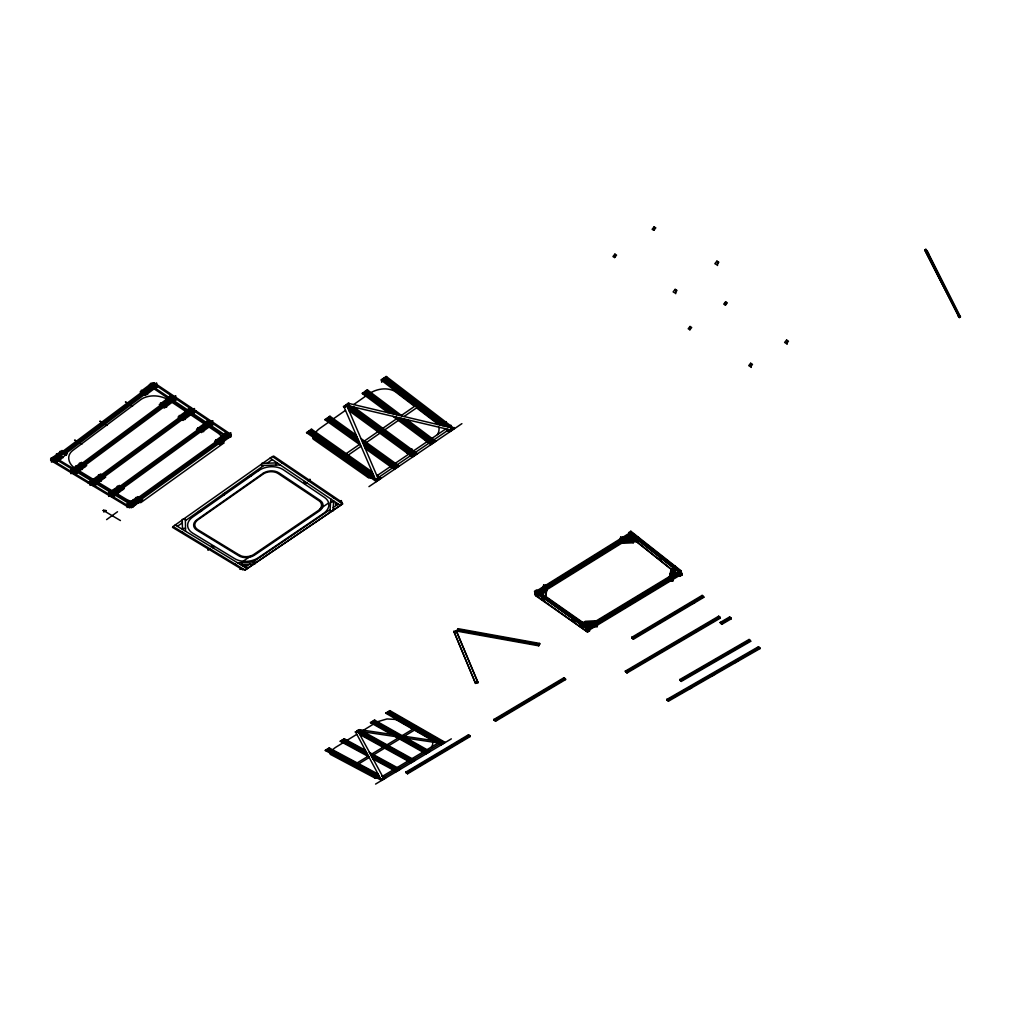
<?xml version="1.0" encoding="UTF-8"?>
<svg xmlns="http://www.w3.org/2000/svg" width="1011" height="1011" viewBox="0 0 1011 1011"><rect width="100%" height="100%" fill="white"/><g stroke="black" fill="none" stroke-linecap="round" stroke-linejoin="round"><path stroke-width="1.5" d="M235.31 564.163L236.182 564.694M241.717 564.441L241.755 562.533M751.249 367.423L751.325 363.897M223.772 443.058L223.772 442.957A19.386 13.358 -3 0 0 223.658 441.441M717.507 265.501L717.633 261.887M787.139 344.283L787.266 340.732M275.674 465.06L275.763 462.912M282.486 463.341L281.589 462.735M689.868 329.776L690.02 326.465L691.688 327.488L689.868 329.776L688.2 328.752L690.02 326.465M675.714 293.695L675.891 290.081M653.864 230.293L654.054 226.906L655.798 227.854L653.864 230.293L652.133 229.333L654.054 226.906M725.43 305.145L725.633 301.796L727.313 302.87L725.43 305.145L723.75 304.084L725.633 301.796M330.837 499.017L329.978 511.073L332.973 510.959L333.706 500.95M333.908 498.057L333.061 497.488M614.637 257.527L614.89 254.127L616.546 255.113L614.637 257.527L612.969 256.541L614.89 254.127M928.439 256.301L928.667 253.887M542.97 588.2L543.615 585.116L546.218 584.99L546.42 585.875L543.817 586.001L541.744 595.858M541.934 596.73L544.006 586.873L546.622 586.746L546.825 587.618L544.209 587.757L542.136 597.602M547.027 588.503L544.6 599.889L542.01 600.016L544.411 588.629L547.027 588.503L545.586 597.084L542.983 597.21L542.781 596.338L545.384 596.199L583.499 622.915M542.983 597.21L544.411 588.629M580.567 625.089L580.175 626.719L596.932 625.809L597.337 624.179L580.567 625.089L580.352 624.229L597.122 623.319L596.907 622.447L580.15 623.357L579.935 622.485L596.692 621.588L596.477 620.729L585.179 621.335L585.003 623.825M585.205 624.697L585.609 623.067L585.42 625.556M585.837 627.288L586.026 624.798L585.837 627.288L597.147 626.681L597.337 624.179M590.854 623.509L591.245 621.879L591.069 624.381M591.271 625.24L591.675 623.61L591.486 626.1M596.692 621.588L596.288 623.218L593.47 623.37M620.666 537.144L620.438 539.823L620.666 537.144L625.101 536.955M621.133 538.888L620.918 541.567L621.133 538.888L638.674 538.117L638.421 537.258L635.464 537.384M633.24 542.793L633.467 540.114L633.24 542.793L621.399 543.311L621.158 542.439L621.613 540.632L639.154 539.861L638.914 538.989L635.957 539.128M621.399 543.311L621.613 540.632M626.63 541.315L627.085 539.508L626.871 542.187M638.421 537.258L638.194 539.925L638.674 538.117M638.914 538.989L638.687 541.669L621.158 542.439M638.687 541.669L639.154 539.861M671.797 568.827L669.231 577.698L671.203 569.13L671.456 569.989M672.05 569.686L669.737 579.417L673.048 567.967L675.601 567.841L672.77 581.022L670.242 581.135L673.048 567.967M670.242 581.135L672.214 572.567L674.767 572.453L672.77 581.022M674.097 573.01L675.601 567.841M692.434 602.202L692.067 603.39L693.811 603.289M694.696 602.758L695.429 600.42M400.002 417.998L450.186 429.865L451.5 427.779L349.288 403.541L348.049 405.714L399.762 417.935M457.111 630.295L458.21 628.716L539.672 643.426L538.711 645.802L457.263 631.167L457.111 630.295L538.522 644.942L539.672 643.426M457.263 631.167L458.21 628.716M400.975 737.385L441.82 743.401L442.881 741.973L359.941 729.727L358.93 731.193L400.786 737.36M51.157 457.857L51.751 458.21M141.692 499.042L142.677 499.649L131.392 507.749L50.55 459.108L62.025 450.502L63.086 451.159M51.548 459.714L50.626 460.409L52.18 461.345M153.192 383.523L154.177 382.777L155.707 383.814M54.872 458.741L154.784 383.889L153.735 383.194L51.157 460.093L52.218 460.738L54.872 458.741L55.934 459.386M53.115 460.65L51.359 461.964L53.33 460.789M154.721 384.546L156.579 383.156M154.936 384.698L156.793 383.308M64.59 454.343L156.857 385.292L155.82 384.597L53.28 461.382L54.341 462.014L62.025 456.264M55.87 462.305L58.057 460.662M155.087 388.098L157.413 386.354M57.475 461.926L56.869 461.559M81.183 444.17L72.982 450.299A16.467 11.108 0.3 0 0 70.378 452.928C66.65 457.831 69.683 464.605 74.283 467.714M81.386 444.019L106.37 425.34M106.572 425.189L131.935 406.22M132.138 406.068L140.617 399.724A16.644 11.652 -1 0 1 144.346 397.639C151.562 394.77 159.965 395.516 166.84 399.016M70.682 469.622L71.263 469.963M70.062 470.848L72.249 469.23M168.989 397.411L171.314 395.693M74.346 470.481L173.841 396.704L172.818 396.021L70.644 471.821L71.693 472.453L74.346 470.481L75.383 471.113M71.642 473.047L70.821 473.654L71.857 473.173M174.954 396.754L175.826 396.11M174.739 396.603L175.611 395.958M81.777 466.374L82.953 465.502M82.814 467.006L73.778 473.704L72.729 473.072L174.865 397.386L175.889 398.069L83.989 466.134M75.282 473.995L77.468 472.364M174.094 400.836L176.419 399.118M76.874 473.616L76.28 473.249M89.84 481.16L90.409 481.501M88.21 483.005L91.394 480.768M187.743 409.973L190.953 407.509M90.244 482.993L191.054 408.95M52.408 461.484L90.383 484.32L193.076 408.924L155.921 383.953M91.672 483.852L89.891 485.154L91.887 483.978M192.456 409.885L194.339 408.507M192.659 410.024L194.554 408.646M93.315 484.838L101.858 478.569M103.021 477.71L194.061 410.971M96.513 483.852L93.454 486.152M192.747 413.322L196.083 410.946M95.906 485.078L95.325 484.724M108.632 492.483L109.201 492.825M108.013 493.684L110.186 492.104M206.13 422.295L208.43 420.614M109.504 495.807L108.682 496.401L109.706 495.933M211.969 421.625L212.841 420.993M121.712 489.071L212.853 422.901L211.868 422.244L110.565 495.832L111.576 496.439L120.549 489.918M113.03 496.704L115.203 495.137M211.046 425.58L213.346 423.912M211.767 421.486L212.639 420.854M114.597 496.338L114.028 495.997M127.095 503.604L127.639 503.933M126.463 504.792L128.624 503.225M224.189 434.376L226.477 432.733M106.597 519.616L117.516 511.756M217.567 440.48L126.994 505.715L127.98 506.296L228.89 433.681L227.917 433.024L218.06 440.126M128.827 506.208L127.057 507.484L129.042 506.334M228.777 434.275L230.66 432.935M228.991 434.414L230.862 433.074M219.488 441.769L128.966 506.903L130.406 507.168M219.981 441.428L229.851 434.326L230.811 434.97M141.161 392.622L140.125 391.927L152.206 382.866L231.292 435.968L219.425 444.486L218.464 443.854M132.946 507.383L132.378 507.042M223.696 443.109L140.933 502.555A19.184 12.777 -1.6 0 1 138.621 502.555M382.423 381.084L381.463 381.766M182.283 519.983L173.045 526.491L245.041 570.052L342.59 503.92L245.041 570.052M183.193 519.338L261.685 464.011M262.633 463.341L272.351 456.492L342.539 503.895M173.412 526.718L172.502 527.363L208.721 549.251M272.717 456.745L273.678 456.062L308.987 479.922M306.902 432.898L311.856 429.41M325.264 419.969L330.256 416.444M343.803 406.89L348.858 403.338M362.545 393.696L367.638 390.107M443.033 425.77L382.057 379.302L381.021 380.022L386.619 376.737M381.652 381.905L382.613 381.235M177.405 526.314L182.334 522.851M185.392 520.703L263.871 465.452M267.068 463.202L272.25 459.55M310.036 433.706L311.022 433.011M312.007 432.316L312.993 431.621M328.385 420.791L329.384 420.083M330.382 419.375L331.393 418.68M365.666 394.555L366.69 393.835M367.701 393.115L368.724 392.394M384.584 381.235L385.621 380.502M386.644 379.782L387.681 379.062M310.718 434.187L311.704 433.492M312.69 432.796L313.688 432.101M329.068 421.271L330.066 420.576M331.065 419.868L332.063 419.161M347.885 408.04L348.618 407.521M349.629 406.814L350.4 406.27M366.336 395.048L367.359 394.341M368.383 393.62L369.394 392.9M385.254 381.741L386.29 381.021M387.314 380.288L388.35 379.567M328.499 422.282L320.083 428.209A22.343 15.506 -7.2 0 0 315.798 432.202M333.491 418.769L345.484 410.34M353.66 404.577L365.742 396.085M349.97 411.401L350.16 411.54M312.816 437.763L313.322 437.409A18.855 13.092 -7.1 0 0 313.069 438.976L368.788 477.988A18.438 12.587 -8.3 0 0 370.999 477.837M317.378 438.862L318.465 438.243M319.451 437.548L320.436 436.853M335.804 426.086L336.802 425.391M337.788 424.696L338.786 424.001M354.305 413.12L355.316 412.412M356.314 411.704L357.325 411.009M372.996 400.015L374.007 399.307M375.03 398.599L376.041 397.879M391.876 386.783L392.9 386.063M393.924 385.343L394.96 384.622M318.983 439.987L319.969 439.292M320.955 438.597L321.94 437.915M337.295 427.16L338.281 426.465M339.279 425.757L340.277 425.062M355.784 414.207L356.795 413.499M357.793 412.791L358.804 412.084M374.474 401.114L375.485 400.407M376.496 399.699L377.52 398.979M393.342 387.895L394.366 387.188M395.389 386.467L396.426 385.747M210.793 546.559L211.703 545.927L213.839 547.216L212.929 547.848M304.829 481.501L303.869 482.171L305.954 483.574L306.914 482.904M342.274 456.327L343.247 455.658M344.233 454.975L345.206 454.293M346.192 453.623L359.474 444.436M362.57 442.287L363.429 441.693M364.415 441.011L377.836 431.735M378.834 431.052L379.833 430.357M380.831 429.662L381.829 428.98M382.828 428.285L396.375 418.92M397.386 418.225L398.283 417.594M401.418 415.433L415.104 405.967M416.115 405.259L417.139 404.552M418.162 403.857L419.173 403.149M207.887 549.832L209.631 548.619M212.676 546.521L213.409 546.003M304.071 483.321L304.816 482.816M308.026 480.591L309.871 479.315M208.076 549.946L209.82 548.746M212.866 546.635L213.599 546.117M305.006 482.929L304.223 483.473M308.216 480.718L310.061 479.441M344.334 457.781L345.307 457.098M346.293 456.429L347.266 455.746M348.252 455.076L360.965 446.281M364.491 443.854L365.476 443.172M366.462 442.489L379.871 433.226M380.869 432.544L381.867 431.849M382.866 431.154L383.864 430.471M384.862 429.776L398.397 420.424M399.408 419.729L400.419 419.034M404.046 416.532L417.113 407.496M418.137 406.801L419.148 406.093M420.172 405.386L421.195 404.691M445.788 422.029L446.356 421.65L445.611 421.903M366.98 473.666L367.953 473.009M368.927 472.339L369.887 471.682M385.039 461.345L386.012 460.687M386.998 460.005L387.984 459.335M403.263 448.909L404.248 448.239M405.247 447.557L406.245 446.887M421.675 436.348L422.674 435.665M423.685 434.983L424.683 434.3M440.265 423.66L441.276 422.977M442.287 422.282L443.298 421.6M368.396 474.664L369.369 473.995M370.342 473.338L371.315 472.68M387.428 461.686L386.442 462.356L389.488 464.542M388.401 461.016L389.387 460.346M405.664 449.263L404.665 449.933L407.698 452.144M406.649 448.581L407.648 447.911M423.066 437.384L424.077 436.701M425.075 436.019L426.073 435.337M441.655 424.721L442.666 424.026M443.677 423.344L444.688 422.649M243.082 561.269L251.12 555.797M320.297 508.659L328.676 502.947M367.574 477.141L368.8 476.295M406.624 452.764L406.801 452.89M411.578 449.389L412.273 449.162L411.755 449.516M424.999 440.253L425.176 440.392M243.044 566.122L243.954 565.503L246.014 566.754M336.297 502.694L335.349 503.339L337.358 504.691M373.375 478.165L374.348 477.508L318.364 438.167M377.267 475.524L390.423 466.576M391.396 465.919L392.382 465.25M393.355 464.58L394.341 463.91M395.326 463.253L408.608 454.217M409.594 453.547L410.592 452.865M411.578 452.195L412.564 451.525M413.562 450.855L426.971 441.731M427.969 441.049L428.967 440.366M429.966 439.697L430.964 439.014M431.975 438.332L445.522 429.119M448.543 427.059L449.554 426.377M450.59 425.707L451.121 425.353L450.413 425.568M240.138 569.307L240.972 568.738M244.889 566.072L245.622 565.579M336.259 503.958L335.488 504.476M340.391 501.153L341.276 500.546M240.315 569.42L241.149 568.852M245.079 566.185L245.812 565.68M335.703 504.577L336.448 504.085M340.568 501.279L341.453 500.672M242.033 569.383L242.931 568.776M245.104 567.361L249.944 564.075M252.952 562.04L330.079 509.632M333.226 507.509L338.306 504.047M340.48 502.492L341.427 501.848M375.283 479.543L378.19 478.746L347.165 406.346L344.119 407.18L375.473 479.492M379.251 476.927L392.394 467.992M393.38 467.335L394.353 466.665M395.339 465.995L396.312 465.338M397.298 464.668L410.58 455.645M411.565 454.975L412.551 454.305M413.537 453.636L414.535 452.966M415.521 452.296L428.929 443.184M429.928 442.515L430.926 441.832M431.924 441.15L432.923 440.467M433.921 439.798L447.456 430.598M243.815 569.307L242.918 569.913L208.911 549.365M341.339 503.074L342.287 502.429L309.176 480.048M453.56 427.982L454.255 427.514M368.952 486.645L461.901 423.647M431.823 438.218L432.493 437.978M395.175 463.139L395.832 462.899M924.762 250.02L925.849 249.325L927.175 250.943L960.45 316.847L959.313 317.555L924.762 250.02L959.313 317.555M926.101 251.638L927.175 250.943M957.973 315.963L959.11 315.242L960.45 316.847M679.986 576.245L629.613 536.121L679.986 576.245L682.134 574.943L680.858 570.634L630.839 531.255L628.652 532.62L628.893 533.492M534.718 592.105L631.079 532.127L681.111 571.493M534.907 592.977L631.332 532.999L681.363 572.352M543.147 595.264L536.614 589.931L534.516 591.233L535.501 595.618L633.101 535.084L633.354 535.956L536.892 595.858L536.702 594.973M325.466 750.579L329.498 748.102M340.416 741.392L344.486 738.889M355.493 732.128L359.6 729.601M370.696 722.777L374.828 720.236M435.981 740.949L386.505 712.641L385.671 713.159L390.195 710.796M327.994 751.009L328.802 750.503M329.599 750.01L330.407 749.517M342.944 741.821L343.753 741.316M344.574 740.823L345.383 740.317M373.223 723.231L374.045 722.726M374.866 722.208L375.7 721.702M388.54 713.817L389.374 713.311M390.208 712.793L391.042 712.287M328.537 751.299L329.346 750.807M330.155 750.301L330.963 749.808M343.487 742.112L344.309 741.619M345.117 741.114L345.926 740.621M373.767 723.535L374.588 723.029M375.41 722.524L376.244 722.006M389.083 714.12L389.917 713.614M390.751 713.109L391.586 712.591M343.02 742.807L336.17 747.015A18.185 10.211 -8.4 0 0 332.67 749.808M347.089 740.305L356.832 734.327M363.48 730.245L373.274 724.23M330.218 753.587L330.622 753.334A15.342 8.619 -8.3 0 0 330.407 754.37M348.909 745.044L349.718 744.551M350.526 744.058L351.335 743.565M363.96 735.831L364.769 735.338M365.59 734.833L366.412 734.327M379.125 726.543L379.946 726.037M380.781 725.532L381.602 725.026M394.429 717.178L395.25 716.673M396.085 716.167L396.919 715.649M335.184 754.825L335.993 754.345M336.789 753.852L337.598 753.359M350.109 745.701L350.918 745.208M351.727 744.703L352.536 744.21M365.148 736.501L365.969 735.995M366.791 735.49L367.6 734.997M380.313 727.212L381.147 726.707M381.968 726.201L382.79 725.696M395.604 717.861L396.438 717.355M397.272 716.837L398.107 716.331M353.976 764.834L354.773 764.341M355.569 763.861L356.377 763.368M357.174 762.888L368.004 756.329M370.531 754.787L371.239 754.37M372.035 753.877L382.967 747.255M383.776 746.763L384.584 746.27M385.406 745.777L386.215 745.284M387.023 744.791L398.031 738.118M398.852 737.626L399.598 737.183M402.138 735.642L413.234 728.918M414.055 728.413L414.889 727.907M415.711 727.414L416.532 726.909M355.645 765.719L356.441 765.226M357.237 764.746L358.033 764.265M358.842 763.773L369.217 757.492M372.086 755.76L372.895 755.268M373.704 754.775L384.61 748.165M385.431 747.672L386.24 747.192M387.049 746.699L387.858 746.206M388.679 745.714L399.674 739.041M400.495 738.548L401.316 738.055M404.261 736.273L414.864 729.854M415.698 729.348L416.519 728.855M417.341 728.35L418.175 727.844M591.978 623.458L671.582 575.259M585.445 628.4L680.858 570.634M586.721 628.589L680.188 572.087L680.441 572.946L585.862 630.131L585.647 629.272M588.49 629.499L593.899 626.239M596.591 624.608L681.629 573.212L631.572 533.871M587.353 631.18L681.882 574.071L631.812 534.743L535.299 594.746L587.568 632.052L589.628 630.801L537.397 593.432L589.628 630.801M374.007 775.488L374.803 775.007M375.599 774.527L376.395 774.06M388.755 766.641L389.551 766.161M390.36 765.668L391.156 765.201M403.629 757.719L404.438 757.226M405.247 756.746L406.043 756.266M418.617 748.721L419.426 748.241M420.247 747.748L421.056 747.255M433.719 739.66L434.54 739.167M435.362 738.675L436.183 738.182M375.157 776.094L375.953 775.627M376.749 775.146L377.545 774.666M389.905 767.261L390.701 766.78M391.51 766.3L392.306 765.82M405.575 757.858L404.766 758.351L407.231 759.703M406.384 757.378L407.193 756.898M419.755 749.366L420.563 748.873M421.372 748.38L422.194 747.9M434.856 740.305L435.678 739.812M436.487 739.319L437.308 738.826M374.487 777.775L375.485 777.181M382.385 776.36L393.14 769.927M393.936 769.447L394.745 768.967M395.541 768.486L396.337 768.006M397.146 767.526L407.976 761.043M408.785 760.563L409.594 760.082M410.403 759.602L411.212 759.122M412.008 758.629L422.535 752.336M423.748 751.615L424.557 751.122M425.378 750.642L426.187 750.149M427.008 749.669L438.016 743.072M441.289 741.114L440.467 741.606L388.161 711.618L387.327 712.136L438.231 741.29M384.003 777.219L394.758 770.799M395.554 770.319L396.35 769.839M397.159 769.358L397.955 768.891M398.751 768.411L409.581 761.928M410.39 761.447L411.199 760.967M412.008 760.487L412.804 760.007M413.613 759.526L424.532 752.993M425.34 752.513L426.162 752.02M426.971 751.539L427.779 751.047M428.601 750.566L439.595 743.982M375.574 784.081L451.336 738.864M405.904 772.075L468.485 734.782L470.014 735.679L470.166 736.539L407.585 773.781L405.904 772.075L407.585 773.781M493.886 719.478L563.923 677.749L565.402 678.722L565.591 679.582L495.567 721.26L493.886 719.478L495.567 721.26M631.723 637.36L702.139 595.403L703.53 596.49L703.795 597.349L633.391 639.255L631.723 637.36L633.391 639.255M406.03 772.935L468.636 735.654L470.166 736.539M494.05 720.337L564.125 678.608L565.591 679.582M631.951 638.219L702.405 596.263L703.795 597.349M495.403 720.388L565.402 678.722M633.151 638.396L703.53 596.49M407.458 772.922L470.014 735.679M625.367 671.114L718.695 616.204L720.059 617.266L720.337 618.125L627.01 672.96L625.367 671.114L627.01 672.96M625.582 671.974L718.96 617.064L720.337 618.125M626.782 672.1L720.059 617.266M720.236 622.447L729.639 616.925L730.978 617.961L731.244 618.82L721.841 624.33L720.236 622.447L721.841 624.33M720.502 623.294L729.917 617.772L731.244 618.82M721.576 623.484L730.978 617.961M679.683 679.594L749.075 639.47L750.389 640.481L750.667 641.328L681.275 681.414L679.683 679.594L681.275 681.414M679.923 680.454L749.353 640.317L750.667 641.328M681.035 680.555L750.389 640.481M666.843 699.435L758.452 646.737L759.741 647.735L760.019 648.594L668.423 701.217L666.843 699.435L668.423 701.217M667.07 700.282L758.73 647.583L760.019 648.594M668.183 700.358L759.741 647.735M370.949 392.584C377.368 389.033 385.355 387.63 392.369 390.195A15.873 11.26 -8.7 0 1 395.743 392.053L414.535 406.359M377.495 721.74L386.998 718.947L394.821 719.39A12.878 7.368 -9.1 0 1 397.55 720.489L412.779 729.196M453.863 631.445L456.365 630.763L477.773 681.894L477.938 682.741L475.536 683.398L453.863 631.445L475.536 683.398M454.027 632.305L456.517 631.635L477.938 682.741M475.372 682.539L477.773 681.894M356.959 731.977L355.139 731.926L358.21 731.635L384.041 779.039M383.144 778.47L380.768 779.115L355.746 732.305M926.266 251.966L927.542 251.651M590.424 622.662L594.658 622.435M582.374 623.964L585.192 623.812M581.376 625.784L587.037 625.468M591.069 625.253L595.302 625.025M586.241 625.657L597.552 625.051M544.613 589.514L547.229 589.375M543.223 590.601L545.839 590.462M546.231 592.219L543.627 592.358L543.425 591.473M674.514 571.581L671.961 571.708L671.708 570.849M672.467 573.439L675.019 573.313M669.99 580.276L672.517 580.15M673.301 568.827L675.853 568.713M240.378 564.504L254.999 563.847L255.05 561.939L237.446 562.723M620.893 538.016L626.82 537.764M629.562 537.637L632.734 537.498M621.373 539.76L633.215 539.242L632.974 538.37M621.853 541.504L633.707 540.986M634.011 540.999L636.968 540.86M182.435 528.475L185.506 528.349M183.433 532.784L182.511 532.216M330.635 501.974L333.63 501.873M277.178 462.874L261.697 463.367L261.634 465.515L280.211 464.921M458.375 629.588L539.861 644.272M239.91 555.38L197.929 529.751A10.628 6.976 -3.8 0 1 197.84 519.881L263.745 473.654A10.755 7.279 -5.3 0 1 277.532 473.123L318.831 500.672A10.464 6.963 -6.7 0 1 320.816 502.657A10.489 6.989 -6.7 0 1 318.187 510.606L253.205 554.837A10.388 6.723 -5.1 0 1 240.024 555.443L240.049 555.443M377.646 777.421L380.01 777.788L334.704 753.65L333.984 754.193L382.449 779.986M381.652 780.454L325.1 750.389L325.908 749.897L333.188 753.764M330.458 754.408L375.473 778.306A15.077 8.353 -9 0 0 377.28 778.129M378.063 774.047L329.131 747.913L328.335 748.405L335.589 752.285M381.867 776.069L385.621 778.091M378.733 775.311L336.309 752.664L335.589 753.208L379.416 776.562M382.537 777.333L384.825 778.558M334.78 752.778L327.526 748.911L326.717 749.404L333.984 753.271M381.918 778.799L383.245 779.506M367.435 754.155L341.68 740.204L342.502 739.698L366.728 752.854M371.315 756.266L397.968 770.711M368.13 755.457L340.871 740.697L340.062 741.202L368.825 756.759M372.01 757.568L397.159 771.191M372.705 758.857L396.363 771.671M365.325 750.225L344.119 738.7L343.31 739.193L366.033 751.539M369.242 752.348L400.356 769.283M369.938 753.663L399.56 769.763M370.633 754.964L398.764 770.23M359.701 734.441L411.186 762.812M359.436 730.473L358.412 729.917L359.903 729.778M361.395 731.56L414.409 760.891M413.6 761.371L357.591 730.422L356.782 730.915L412.791 761.852M358.981 733.089L411.995 762.332M363.745 731.901L415.218 760.411M395.958 735.048L371.997 721.563L372.819 721.058L398.271 735.389M399.825 737.209L427.754 752.917M393.645 734.706L371.163 722.069L370.342 722.587L391.333 734.365M397.513 736.88L426.945 753.397M395.2 736.539L426.124 753.89M402.896 736.071L374.474 720.047L373.64 720.552L400.583 735.73M406.725 738.232L430.193 751.464M404.425 737.891L429.372 751.944M402.125 737.55L428.563 752.437M442.35 742.681L443.639 743.426M441.858 743.363L442.818 743.919M439.697 743.085L442.009 744.399M386.025 713.362L433.706 740.621M437.447 742.756L441.188 744.892M414.409 730.132L429.789 738.915A12.612 7.102 -9.8 0 1 431.533 740.292M445.282 742.44L389.829 710.594L388.995 711.112L444.461 742.933M120.435 520.551L103.324 510.429L103.956 512.147M127.904 506.865L91.281 484.85L193.96 409.518L229.75 433.58M128.119 506.991L129.522 507.838L231.329 434.642L229.952 433.719M60.42 458.893L60.989 459.234L60.23 459.045M74.612 467.474L74.41 467.625M79.818 470.62L80.374 470.962L79.629 470.772M93.745 479.037L93.543 479.189M98.863 482.133L99.407 482.462L98.661 482.272M112.524 490.398L112.335 490.537M117.541 493.431L117.352 493.57M130.962 501.544L130.76 501.683M135.891 504.527L135.689 504.666M79.389 470.949L93.315 479.366M98.421 482.449L112.095 490.714M117.112 493.747L125.554 498.853A22.735 15.165 -1.6 0 0 131.24 501.342M59.004 459.954L73.196 468.523M78.403 471.669L92.33 480.086M97.448 483.17L111.122 491.422M116.139 494.455L129.56 502.555M53.457 456.934L54.518 457.579M55.58 458.21L56.641 458.855M57.703 459.5L58.764 460.131L67.32 453.737L66.258 453.092M74.005 469.331L72.956 468.7L81.487 462.368L82.536 463M75.041 469.963L76.09 470.595M77.127 471.227L78.163 471.846L86.693 465.54L85.657 464.908M93.113 480.87L92.089 480.263L100.594 474.007L101.618 474.627M94.149 481.489L95.16 482.108M96.184 482.727L97.208 483.346L105.7 477.116L104.689 476.497M111.88 492.205L110.881 491.599L119.349 485.432L120.36 486.038M112.891 492.812L113.889 493.419M114.9 494.025L115.899 494.632L124.366 488.49L123.367 487.871M130.305 503.326L129.32 502.732L137.761 496.641L138.747 497.248M131.291 503.92L132.277 504.514M133.262 505.108L134.248 505.702M52.749 457.465L53.81 458.109M56.995 460.03L73.297 469.85M76.432 471.745L92.418 481.388M93.442 482.007L94.465 482.626M95.489 483.245L111.197 492.711M112.196 493.317L113.194 493.924M114.205 494.531L129.623 503.819M130.609 504.413L131.594 505.007M132.567 505.601L133.566 506.195M175.194 524.974L247.164 568.612M57.172 454.141L56.414 453.952L56.97 454.293M62.48 457.364L63.036 457.705L62.278 457.503M76.659 465.957L75.913 465.768L76.457 466.096M81.866 469.117L82.422 469.445L81.664 469.256M95.78 477.546L95.59 477.685M100.898 480.642L101.441 480.971L100.696 480.781M114.559 488.92L114.357 489.059M119.563 491.965L119.374 492.104M132.984 500.091L132.782 500.23M137.9 503.074L137.711 503.213M64.148 451.803L65.209 452.448M83.572 463.632L84.621 464.276M102.642 475.258L103.665 475.878M121.358 486.657L122.356 487.264M139.733 497.854L140.706 498.448M60.546 451.614L59.813 451.437L61.519 452.321M65.854 454.836L66.397 455.165L64.704 454.255M80.021 463.455L79.3 463.291L80.981 464.163M85.227 466.627L84.103 466.058M99.141 475.082L98.433 474.917L100.076 475.764M104.247 478.19L103.135 477.634M117.895 486.493L117.2 486.329L118.805 487.163M122.912 489.539L121.813 488.995M136.308 497.69L135.626 497.538L137.205 498.36M141.224 500.685L140.163 500.154M62.581 452.966L63.642 453.61M82.017 464.795L83.066 465.426M101.087 476.396L102.111 477.015M119.816 487.782L120.814 488.389M138.191 498.954L139.177 499.548M76.571 441.049L74.587 440.088L76.368 441.2M79.743 443.008L81.777 444.271L79.54 443.159M76.419 442.616L77.468 443.26M198.472 511.49L199.622 512.198M78.643 440.948L79.705 441.592M200.646 509.961L201.796 510.669M101.606 423.735L102.667 424.405M103.868 422.042L104.929 422.712M101.782 422.143L99.811 421.17L101.58 422.295M104.942 424.152L106.964 425.429L104.74 424.304M225.301 492.597L226.439 493.33M223.09 494.152L224.24 494.885M127.373 402.959L125.402 401.961L127.171 403.111M130.52 405.007L132.529 406.321L130.318 405.158M127.184 404.577L128.233 405.259M248.061 476.573L249.199 477.318M129.471 402.858L130.52 403.541M250.298 475.006L251.436 475.751M142.21 393.317L143.259 393.999M144.295 394.694L145.344 395.389L154.342 388.654L153.306 387.959M160.307 405.31L159.283 404.627L168.256 397.968L169.279 398.65M161.33 405.98L162.354 406.662M163.378 407.345L164.401 408.014L173.361 401.38L172.338 400.697M179.073 417.745L178.075 417.075L187.01 410.517L188.008 411.186M180.084 418.415L181.083 419.072M182.094 419.742L183.092 420.399L192.014 413.865L191.016 413.196M197.499 429.953L196.5 429.296L205.397 422.825L206.383 423.483M198.485 430.61L199.47 431.255M200.443 431.912L201.429 432.556L210.313 426.111L209.34 425.454M215.558 441.933L214.597 441.289L223.456 434.907L224.417 435.551M216.531 442.565L217.491 443.21M141.3 390.233L142.804 391.396M143.853 392.091L144.889 392.786M145.938 393.469L147.657 394.454M160.458 402.959L161.937 404.097M162.961 404.779L163.984 405.449M165.008 406.131L166.701 407.104M179.25 415.433L180.704 416.557M181.702 417.227L182.713 417.884M183.711 418.554L185.367 419.502M197.688 427.678L199.104 428.778M200.09 429.435L201.075 430.079M202.061 430.737L203.691 431.672M215.785 439.697L217.175 440.771M218.136 441.415L219.109 442.047M220.069 442.692L221.674 443.602M149.868 384.61L150.917 385.305M151.953 386.012L153.002 386.707M154.038 387.403L170.012 398.094M171.036 398.789L172.06 399.471M173.071 400.154L188.741 410.643M189.739 411.325L190.75 411.982M191.749 412.665L207.116 422.952M208.102 423.609L209.087 424.266M210.061 424.923L225.15 435.021M226.11 435.678L227.083 436.322M228.031 436.967L229.004 437.611M149.135 385.166L150.171 385.861M151.22 386.568L152.257 387.264M170.303 399.332L171.314 400.015M189.006 411.856L190.017 412.526M207.369 424.14L208.354 424.797M225.377 436.196L226.35 436.84M227.311 437.485L228.271 438.129M154.089 388.843L168.003 398.157M173.108 401.569L186.757 410.693M191.761 414.055L205.145 423.002M210.061 426.301L223.204 435.084M172.06 402.34L185.708 411.464M190.725 414.813L204.108 423.761M209.024 427.046L217.289 432.569A22.962 15.81 -2.9 0 1 221.422 436.373M151.144 383.662L150.348 383.422L150.942 383.814M156.351 387.15L156.932 387.542L156.136 387.301M170.252 396.476L169.469 396.236L170.05 396.628M175.358 399.901L175.939 400.28L175.156 400.053M189.006 409.051L188.223 408.823L188.792 409.202M194.011 412.4L194.58 412.779L193.796 412.551M207.394 421.385L206.623 421.157L207.179 421.524M212.297 424.671L212.853 425.05L212.095 424.822M225.428 433.479L224.682 433.264L225.226 433.631M230.255 436.714L230.799 437.081L230.04 436.853M270.076 458.097L340.315 505.399M535.501 595.618L587.568 632.052M589.198 629.069L537.005 591.675L588.983 628.21M316.494 438.243L307.445 431.887L306.459 432.582L376.383 481.615M317.568 438.989L377.356 480.958M571.708 618.77L575.512 621.449M538.914 596.528L535.11 593.861L632.621 533.34L632.861 534.212M319.438 436.158L310.402 429.789L311.401 429.094L371.947 471.771M320.335 436.79L372.781 473.717M377.444 476.99L380.262 478.987M540.417 592.598L542.945 594.38M318.452 436.853L309.417 430.496L308.431 431.191L317.479 437.548M319.35 437.472L373.615 475.638M378.063 478.772L379.289 479.644M545.675 597.046L584.977 624.672M376.699 479.151L378.316 480.301M376.61 475.056L381.235 478.317M690.601 686.747L691.941 687.695M688.592 687.91L689.919 688.857M358.741 441.125L326.806 418.238L327.804 417.53L357.869 439.103M363.543 444.575L396.325 468.08M359.613 443.147L325.807 418.933L324.809 419.641L360.472 445.156M364.402 446.584L395.352 468.738M365.262 448.581L394.378 469.407M356.125 435.046L329.813 416.115L328.815 416.823L356.997 437.081M360.952 438.521L399.269 466.084M361.824 440.543L398.283 466.753M362.684 442.565L397.31 467.411M713.4 673.642L714.714 674.615M347.051 406.371L345.383 405.146L346.394 404.438L415.496 455.076M347.228 406.498L414.51 455.746M345.623 406.776L344.372 405.853L343.361 406.574L344.182 407.168M348.138 408.608L413.524 456.416M711.365 674.817L712.679 675.778M349.035 410.706L412.539 457.086M349.25 403.629L348.403 403.01L347.392 403.718L348.656 404.653M354.014 407.13L417.48 453.724M351.095 406.435L416.494 454.407M396.666 414.775L365.161 391.206L364.137 391.927L393.81 414.106M401.418 418.327L433.871 442.616M398.574 417.657L432.872 443.286M390.954 413.423L363.113 392.647L362.102 393.367L388.098 412.741M395.731 416.987L431.874 443.968M392.875 416.317L430.876 444.638M402.353 416.128L367.195 389.766L366.172 390.486L399.509 415.458M407.079 419.666L435.867 441.251M404.248 418.996L434.869 441.933M734.39 661.573L735.692 662.559M736.45 660.385L737.752 661.371M416.557 407.888L435.438 422.257A15.468 10.755 -10.1 0 1 437.586 424.481M445.8 426.427L383.081 378.569L384.117 377.849L448.568 427.084M450.224 429.801L451.411 430.711M447.595 429.245L450.4 431.394M381.463 380.363L440.253 425.113M444.827 428.588L449.402 432.076M454.445 428.651L386.177 376.395L385.14 377.116L453.433 429.346M450.843 428.816L452.422 430.029M682.134 574.943L632.065 535.628L630.839 531.255M635.477 540.026L637.928 541.947M658.704 558.236L661.143 560.145M925.849 249.325L959.11 315.242M758.452 646.737L758.73 647.583M749.075 639.47L749.353 640.317M729.639 616.925L729.917 617.772M718.695 616.204L718.96 617.064M702.139 595.403L702.405 596.263M679.67 570.368L679.935 571.228M673.351 575.588L673.604 576.447L671.064 576.573L670.811 575.714M670.306 573.983L670.558 574.855M629.133 534.364L629.373 535.236M596.932 625.809L597.147 626.681M543.615 585.116L543.817 586.001M544.006 586.873L544.209 587.757M545.384 596.199L545.586 597.084M563.923 677.749L564.125 678.608M544.006 597.261L544.209 598.133M544.411 599.005L544.6 599.889M541.997 592.825L542.187 593.71M542.389 594.582L542.591 595.454M541.808 599.144L542.01 600.016M538.522 644.942L538.711 645.802M456.365 630.763L456.517 631.635M468.485 734.782L468.636 735.654M182.448 529.385L182.271 519.376L185.367 519.25L185.556 531.268M432.582 742.023A15.152 8.53 -9.8 0 1 431.444 746.977M438.85 427.16A18.577 12.916 -10 0 1 437.434 434.578M675.146 289.348L673.136 291.888L674.969 292.963L676.978 290.435L675.146 289.348M716.9 261.129L714.865 263.694L716.774 264.743L718.808 262.19L716.9 261.129M750.642 363.24L748.747 365.641L750.579 366.766L752.487 364.364L750.642 363.24M786.596 340.05L784.624 342.438L786.47 343.614L788.454 341.225L786.596 340.05M209.909 420.93L108.556 494.619L109.567 495.226L210.882 421.587L209.909 420.93M258.69 470.633L192.583 517.152A17.238 11.311 -3.8 0 0 192.772 533.176L234.805 558.717A16.795 10.868 -5.1 0 0 258.399 557.68L323.394 513.512A17.01 11.323 -6.7 0 0 324.48 497.412L283.421 469.812A17.44 11.803 -5.3 0 0 258.69 470.633M262.911 473.439L196.867 519.793A11.247 7.38 -3.8 0 0 196.968 530.244L238.95 555.886A10.969 7.09 -5.1 0 0 254.38 555.216L319.451 510.896A11.096 7.393 -6.7 0 0 320.133 500.382L279.023 472.895A11.386 7.709 -5.3 0 0 262.911 473.439M675.083 566.122L672.53 566.236L672.795 567.108L675.335 566.981L675.083 566.122M106.13 510.643L103.337 510.429L106.13 510.643"/></g></svg>
